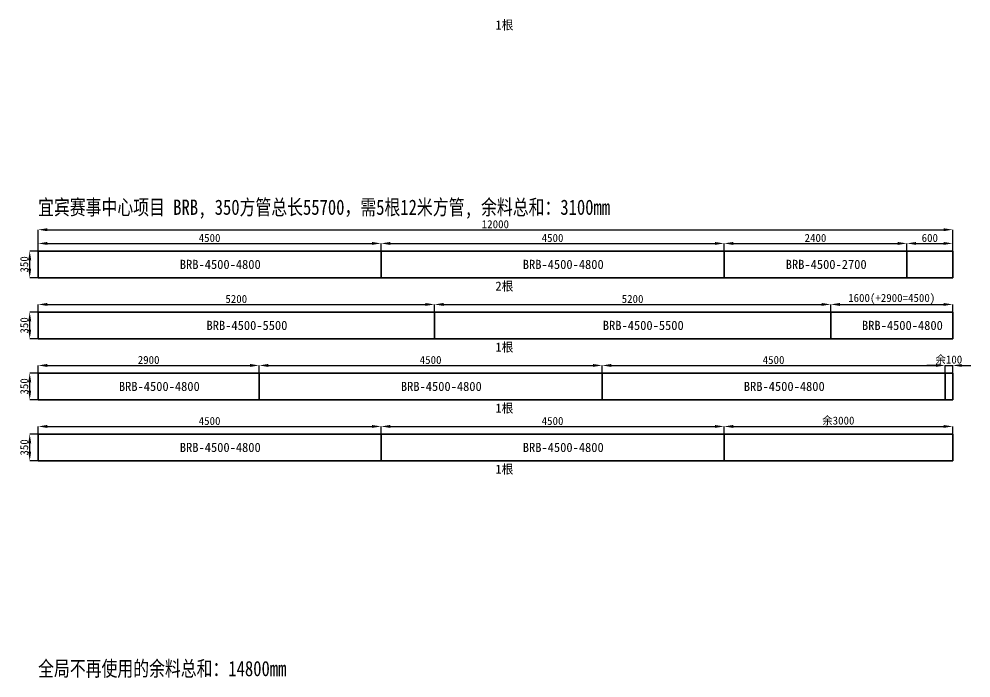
# Model space of a CAD drawing. Header units: metres. Extents: x -250 to 12240, y -15473 to 1732.
# Drawn here: x -250 to 12240, y -15473 to -6833 of the extents above; entities that cross this region are included whole.
import ezdxf

# ---------------------------------------------------------------- set-up
doc = ezdxf.new("R2010")
doc.units = ezdxf.units.M
for name, color, linetype in [('DIMENSION', 3, 'Continuous'), ('TEXT', 3, 'Continuous'), ('TUBE', 3, 'Continuous')]:
    doc.layers.add(name, color=color, linetype=linetype)
doc.dimstyles.get("Standard").update_dxf_attribs({"dimscale": 30, "dimtxt": 3.5, "dimasz": 4, "dimexe": 1.25, "dimexo": 0, "dimtad": 1, "dimcen": 2.5, "dimazin": 3, "dimtfac": 1, "dimtmove": 0, "dimatfit": 3})

# ---------------------------------------------------------------- blocks, each defined once
blk = doc.blocks.new('_CLOSEDFILLED')
at = {"color": 0, "linetype": 'BYBLOCK'}
blk.add_solid([(-1, 0.16), (0, 0), (-1, -0.16)], dxfattribs=at)
blk = doc.blocks.new('*D47')
at = {"color": 3}
for p, q in [((10, -9875), (-110, -9875)), ((10, -10225), (-110, -10225))]:
    blk.add_line(p, q, dxfattribs=at)
at = {"color": 0}
blk.add_line((-110, -10105), (-110, -9995), dxfattribs=at)
at = {"layer": 'Defpoints'}
for p in [(10, -9875), (-110, -10225), (10, -10225)]:
    blk.add_point(p, dxfattribs=at)
at = {"layer": 'DIMENSION', "color": 0, "xscale": 120, "yscale": 120}
for p, rotation in [((-110, -9875), 90), ((-110, -10225), 270)]:
    blk.add_blockref('_CLOSEDFILLED', p, dxfattribs=dict(at, rotation=rotation))
at = {"layer": 'DIMENSION', "color": 3, "insert": (-181.25, -10050), "char_height": 105, "attachment_point": 5, "rotation": 90}
blk.add_mtext('350', dxfattribs=at)
blk = doc.blocks.new('*D48')
at = {"color": 3}
for p, q in [((0, -9875), (0, -9595)), ((12000, -9875), (12000, -9595))]:
    blk.add_line(p, q, dxfattribs=at)
at = {"color": 0}
blk.add_line((120, -9595), (11880, -9595), dxfattribs=at)
at = {"layer": 'Defpoints'}
for p in [(0, -9595), (0, -9875), (12000, -9875)]:
    blk.add_point(p, dxfattribs=at)
at = {"layer": 'DIMENSION', "color": 0, "xscale": 120, "yscale": 120, "rotation": 180}
blk.add_blockref('_CLOSEDFILLED', (0, -9595), dxfattribs=at)
at = {"layer": 'DIMENSION', "color": 0, "xscale": 120, "yscale": 120}
blk.add_blockref('_CLOSEDFILLED', (12000, -9595), dxfattribs=at)
at = {"layer": 'DIMENSION', "color": 3, "insert": (6000, -9523.75), "char_height": 105, "attachment_point": 5}
blk.add_mtext('12000', dxfattribs=at)
blk = doc.blocks.new('*D49')
at = {"color": 3}
for p, q in [((0, -9875), (0, -9775)), ((4500, -9875), (4500, -9775))]:
    blk.add_line(p, q, dxfattribs=at)
at = {"color": 0}
blk.add_line((120, -9775), (4380, -9775), dxfattribs=at)
at = {"layer": 'Defpoints'}
for p in [(0, -9775), (0, -9875), (4500, -9875)]:
    blk.add_point(p, dxfattribs=at)
at = {"layer": 'DIMENSION', "color": 0, "xscale": 120, "yscale": 120, "rotation": 180}
blk.add_blockref('_CLOSEDFILLED', (0, -9775), dxfattribs=at)
at = {"layer": 'DIMENSION', "color": 0, "xscale": 120, "yscale": 120}
blk.add_blockref('_CLOSEDFILLED', (4500, -9775), dxfattribs=at)
at = {"layer": 'DIMENSION', "color": 3, "insert": (2250, -9703.75), "char_height": 105, "attachment_point": 5}
blk.add_mtext('4500', dxfattribs=at)
blk = doc.blocks.new('*D50')
at = {"color": 3}
for p, q in [((4500, -9875), (4500, -9775)), ((9000, -9875), (9000, -9775))]:
    blk.add_line(p, q, dxfattribs=at)
at = {"color": 0}
blk.add_line((4620, -9775), (8880, -9775), dxfattribs=at)
at = {"layer": 'Defpoints'}
for p in [(4500, -9775), (4500, -9875), (9000, -9875)]:
    blk.add_point(p, dxfattribs=at)
at = {"layer": 'DIMENSION', "color": 0, "xscale": 120, "yscale": 120, "rotation": 180}
blk.add_blockref('_CLOSEDFILLED', (4500, -9775), dxfattribs=at)
at = {"layer": 'DIMENSION', "color": 0, "xscale": 120, "yscale": 120}
blk.add_blockref('_CLOSEDFILLED', (9000, -9775), dxfattribs=at)
at = {"layer": 'DIMENSION', "color": 3, "insert": (6750, -9703.75), "char_height": 105, "attachment_point": 5}
blk.add_mtext('4500', dxfattribs=at)
blk = doc.blocks.new('*D51')
at = {"color": 3}
for p, q in [((9000, -9875), (9000, -9775)), ((11400, -9875), (11400, -9775))]:
    blk.add_line(p, q, dxfattribs=at)
at = {"color": 0}
blk.add_line((9120, -9775), (11280, -9775), dxfattribs=at)
at = {"layer": 'Defpoints'}
for p in [(9000, -9775), (9000, -9875), (11400, -9875)]:
    blk.add_point(p, dxfattribs=at)
at = {"layer": 'DIMENSION', "color": 0, "xscale": 120, "yscale": 120, "rotation": 180}
blk.add_blockref('_CLOSEDFILLED', (9000, -9775), dxfattribs=at)
at = {"layer": 'DIMENSION', "color": 0, "xscale": 120, "yscale": 120}
blk.add_blockref('_CLOSEDFILLED', (11400, -9775), dxfattribs=at)
at = {"layer": 'DIMENSION', "color": 3, "insert": (10200, -9703.75), "char_height": 105, "attachment_point": 5}
blk.add_mtext('2400', dxfattribs=at)
blk = doc.blocks.new('*D52')
at = {"color": 3}
for p, q in [((11400, -9875), (11400, -9775)), ((12000, -9875), (12000, -9775))]:
    blk.add_line(p, q, dxfattribs=at)
at = {"color": 0}
blk.add_line((11520, -9775), (11880, -9775), dxfattribs=at)
at = {"layer": 'Defpoints'}
for p in [(11400, -9775), (11400, -9875), (12000, -9875)]:
    blk.add_point(p, dxfattribs=at)
at = {"layer": 'DIMENSION', "color": 0, "xscale": 120, "yscale": 120, "rotation": 180}
blk.add_blockref('_CLOSEDFILLED', (11400, -9775), dxfattribs=at)
at = {"layer": 'DIMENSION', "color": 0, "xscale": 120, "yscale": 120}
blk.add_blockref('_CLOSEDFILLED', (12000, -9775), dxfattribs=at)
at = {"layer": 'DIMENSION', "color": 3, "insert": (11700, -9703.75), "char_height": 105, "attachment_point": 5}
blk.add_mtext('600', dxfattribs=at)
blk = doc.blocks.new('*D53')
at = {"color": 3}
for p, q in [((10, -10675), (-110, -10675)), ((10, -11025), (-110, -11025))]:
    blk.add_line(p, q, dxfattribs=at)
at = {"color": 0}
blk.add_line((-110, -10905), (-110, -10795), dxfattribs=at)
at = {"layer": 'Defpoints'}
for p in [(10, -10675), (-110, -11025), (10, -11025)]:
    blk.add_point(p, dxfattribs=at)
at = {"layer": 'DIMENSION', "color": 0, "xscale": 120, "yscale": 120}
for p, rotation in [((-110, -10675), 90), ((-110, -11025), 270)]:
    blk.add_blockref('_CLOSEDFILLED', p, dxfattribs=dict(at, rotation=rotation))
at = {"layer": 'DIMENSION', "color": 3, "insert": (-181.25, -10850), "char_height": 105, "attachment_point": 5, "rotation": 90}
blk.add_mtext('350', dxfattribs=at)
blk = doc.blocks.new('*D54')
at = {"color": 3}
for p, q in [((0, -10675), (0, -10575)), ((5200, -10675), (5200, -10575))]:
    blk.add_line(p, q, dxfattribs=at)
at = {"color": 0}
blk.add_line((120, -10575), (5080, -10575), dxfattribs=at)
at = {"layer": 'Defpoints'}
for p in [(0, -10575), (0, -10675), (5200, -10675)]:
    blk.add_point(p, dxfattribs=at)
at = {"layer": 'DIMENSION', "color": 0, "xscale": 120, "yscale": 120, "rotation": 180}
blk.add_blockref('_CLOSEDFILLED', (0, -10575), dxfattribs=at)
at = {"layer": 'DIMENSION', "color": 0, "xscale": 120, "yscale": 120}
blk.add_blockref('_CLOSEDFILLED', (5200, -10575), dxfattribs=at)
at = {"layer": 'DIMENSION', "color": 3, "insert": (2600, -10503.75), "char_height": 105, "attachment_point": 5}
blk.add_mtext('5200', dxfattribs=at)
blk = doc.blocks.new('*D55')
at = {"color": 3}
for p, q in [((5200, -10675), (5200, -10575)), ((10400, -10675), (10400, -10575))]:
    blk.add_line(p, q, dxfattribs=at)
at = {"color": 0}
blk.add_line((5320, -10575), (10280, -10575), dxfattribs=at)
at = {"layer": 'Defpoints'}
for p in [(5200, -10575), (5200, -10675), (10400, -10675)]:
    blk.add_point(p, dxfattribs=at)
at = {"layer": 'DIMENSION', "color": 0, "xscale": 120, "yscale": 120, "rotation": 180}
blk.add_blockref('_CLOSEDFILLED', (5200, -10575), dxfattribs=at)
at = {"layer": 'DIMENSION', "color": 0, "xscale": 120, "yscale": 120}
blk.add_blockref('_CLOSEDFILLED', (10400, -10575), dxfattribs=at)
at = {"layer": 'DIMENSION', "color": 3, "insert": (7800, -10503.75), "char_height": 105, "attachment_point": 5}
blk.add_mtext('5200', dxfattribs=at)
blk = doc.blocks.new('*D56')
at = {"color": 3}
for p, q in [((10400, -10675), (10400, -10575)), ((12000, -10675), (12000, -10575))]:
    blk.add_line(p, q, dxfattribs=at)
at = {"color": 0}
blk.add_line((10520, -10575), (11880, -10575), dxfattribs=at)
at = {"layer": 'Defpoints'}
for p in [(10400, -10575), (10400, -10675), (12000, -10675)]:
    blk.add_point(p, dxfattribs=at)
at = {"layer": 'DIMENSION', "color": 0, "xscale": 120, "yscale": 120, "rotation": 180}
blk.add_blockref('_CLOSEDFILLED', (10400, -10575), dxfattribs=at)
at = {"layer": 'DIMENSION', "color": 0, "xscale": 120, "yscale": 120}
blk.add_blockref('_CLOSEDFILLED', (12000, -10575), dxfattribs=at)
at = {"layer": 'DIMENSION', "color": 3, "insert": (11200, -10503.75), "char_height": 105, "attachment_point": 5}
blk.add_mtext('1600(+2900=4500)', dxfattribs=at)
blk = doc.blocks.new('*D57')
at = {"color": 3}
for p, q in [((10, -11475), (-110, -11475)), ((10, -11825), (-110, -11825))]:
    blk.add_line(p, q, dxfattribs=at)
at = {"color": 0}
blk.add_line((-110, -11705), (-110, -11595), dxfattribs=at)
at = {"layer": 'Defpoints'}
for p in [(10, -11475), (-110, -11825), (10, -11825)]:
    blk.add_point(p, dxfattribs=at)
at = {"layer": 'DIMENSION', "color": 0, "xscale": 120, "yscale": 120}
for p, rotation in [((-110, -11475), 90), ((-110, -11825), 270)]:
    blk.add_blockref('_CLOSEDFILLED', p, dxfattribs=dict(at, rotation=rotation))
at = {"layer": 'DIMENSION', "color": 3, "insert": (-181.25, -11650), "char_height": 105, "attachment_point": 5, "rotation": 90}
blk.add_mtext('350', dxfattribs=at)
blk = doc.blocks.new('*D58')
at = {"color": 3}
for p, q in [((0, -11475), (0, -11375)), ((2900, -11475), (2900, -11375))]:
    blk.add_line(p, q, dxfattribs=at)
at = {"color": 0}
blk.add_line((120, -11375), (2780, -11375), dxfattribs=at)
at = {"layer": 'Defpoints'}
for p in [(0, -11375), (0, -11475), (2900, -11475)]:
    blk.add_point(p, dxfattribs=at)
at = {"layer": 'DIMENSION', "color": 0, "xscale": 120, "yscale": 120, "rotation": 180}
blk.add_blockref('_CLOSEDFILLED', (0, -11375), dxfattribs=at)
at = {"layer": 'DIMENSION', "color": 0, "xscale": 120, "yscale": 120}
blk.add_blockref('_CLOSEDFILLED', (2900, -11375), dxfattribs=at)
at = {"layer": 'DIMENSION', "color": 3, "insert": (1450, -11303.75), "char_height": 105, "attachment_point": 5}
blk.add_mtext('2900', dxfattribs=at)
blk = doc.blocks.new('*D59')
at = {"color": 3}
for p, q in [((2900, -11475), (2900, -11375)), ((7400, -11475), (7400, -11375))]:
    blk.add_line(p, q, dxfattribs=at)
at = {"color": 0}
blk.add_line((3020, -11375), (7280, -11375), dxfattribs=at)
at = {"layer": 'Defpoints'}
for p in [(2900, -11375), (2900, -11475), (7400, -11475)]:
    blk.add_point(p, dxfattribs=at)
at = {"layer": 'DIMENSION', "color": 0, "xscale": 120, "yscale": 120, "rotation": 180}
blk.add_blockref('_CLOSEDFILLED', (2900, -11375), dxfattribs=at)
at = {"layer": 'DIMENSION', "color": 0, "xscale": 120, "yscale": 120}
blk.add_blockref('_CLOSEDFILLED', (7400, -11375), dxfattribs=at)
at = {"layer": 'DIMENSION', "color": 3, "insert": (5150, -11303.75), "char_height": 105, "attachment_point": 5}
blk.add_mtext('4500', dxfattribs=at)
blk = doc.blocks.new('*D60')
at = {"color": 3}
for p, q in [((7400, -11475), (7400, -11375)), ((11900, -11475), (11900, -11375))]:
    blk.add_line(p, q, dxfattribs=at)
at = {"color": 0}
blk.add_line((7520, -11375), (11780, -11375), dxfattribs=at)
at = {"layer": 'Defpoints'}
for p in [(7400, -11375), (7400, -11475), (11900, -11475)]:
    blk.add_point(p, dxfattribs=at)
at = {"layer": 'DIMENSION', "color": 0, "xscale": 120, "yscale": 120, "rotation": 180}
blk.add_blockref('_CLOSEDFILLED', (7400, -11375), dxfattribs=at)
at = {"layer": 'DIMENSION', "color": 0, "xscale": 120, "yscale": 120}
blk.add_blockref('_CLOSEDFILLED', (11900, -11375), dxfattribs=at)
at = {"layer": 'DIMENSION', "color": 3, "insert": (9650, -11303.75), "char_height": 105, "attachment_point": 5}
blk.add_mtext('4500', dxfattribs=at)
blk = doc.blocks.new('*D61')
at = {"color": 0}
for p, q in [((11780, -11375), (11660, -11375)), ((11900, -11375), (12000, -11375)), ((12120, -11375), (12240, -11375))]:
    blk.add_line(p, q, dxfattribs=at)
at = {"color": 3}
for p, q in [((11900, -11475), (11900, -11375)), ((12000, -11475), (12000, -11375))]:
    blk.add_line(p, q, dxfattribs=at)
at = {"layer": 'Defpoints'}
for p in [(11900, -11375), (11900, -11475), (12000, -11475)]:
    blk.add_point(p, dxfattribs=at)
at = {"layer": 'DIMENSION', "color": 0, "xscale": 120, "yscale": 120}
blk.add_blockref('_CLOSEDFILLED', (11900, -11375), dxfattribs=at)
at = {"layer": 'DIMENSION', "color": 0, "xscale": 120, "yscale": 120, "rotation": 180}
blk.add_blockref('_CLOSEDFILLED', (12000, -11375), dxfattribs=at)
at = {"layer": 'DIMENSION', "color": 3, "insert": (11950, -11303.75), "char_height": 105, "attachment_point": 5}
blk.add_mtext('余100', dxfattribs=at)
blk = doc.blocks.new('*D62')
at = {"color": 3}
for p, q in [((10, -12275), (-110, -12275)), ((10, -12625), (-110, -12625))]:
    blk.add_line(p, q, dxfattribs=at)
at = {"color": 0}
blk.add_line((-110, -12505), (-110, -12395), dxfattribs=at)
at = {"layer": 'Defpoints'}
for p in [(10, -12275), (-110, -12625), (10, -12625)]:
    blk.add_point(p, dxfattribs=at)
at = {"layer": 'DIMENSION', "color": 0, "xscale": 120, "yscale": 120}
for p, rotation in [((-110, -12275), 90), ((-110, -12625), 270)]:
    blk.add_blockref('_CLOSEDFILLED', p, dxfattribs=dict(at, rotation=rotation))
at = {"layer": 'DIMENSION', "color": 3, "insert": (-181.25, -12450), "char_height": 105, "attachment_point": 5, "rotation": 90}
blk.add_mtext('350', dxfattribs=at)
blk = doc.blocks.new('*D63')
at = {"color": 3}
for p, q in [((0, -12275), (0, -12175)), ((4500, -12275), (4500, -12175))]:
    blk.add_line(p, q, dxfattribs=at)
at = {"color": 0}
blk.add_line((120, -12175), (4380, -12175), dxfattribs=at)
at = {"layer": 'Defpoints'}
for p in [(0, -12175), (0, -12275), (4500, -12275)]:
    blk.add_point(p, dxfattribs=at)
at = {"layer": 'DIMENSION', "color": 0, "xscale": 120, "yscale": 120, "rotation": 180}
blk.add_blockref('_CLOSEDFILLED', (0, -12175), dxfattribs=at)
at = {"layer": 'DIMENSION', "color": 0, "xscale": 120, "yscale": 120}
blk.add_blockref('_CLOSEDFILLED', (4500, -12175), dxfattribs=at)
at = {"layer": 'DIMENSION', "color": 3, "insert": (2250, -12103.75), "char_height": 105, "attachment_point": 5}
blk.add_mtext('4500', dxfattribs=at)
blk = doc.blocks.new('*D64')
at = {"color": 3}
for p, q in [((4500, -12275), (4500, -12175)), ((9000, -12275), (9000, -12175))]:
    blk.add_line(p, q, dxfattribs=at)
at = {"color": 0}
blk.add_line((4620, -12175), (8880, -12175), dxfattribs=at)
at = {"layer": 'Defpoints'}
for p in [(4500, -12175), (4500, -12275), (9000, -12275)]:
    blk.add_point(p, dxfattribs=at)
at = {"layer": 'DIMENSION', "color": 0, "xscale": 120, "yscale": 120, "rotation": 180}
blk.add_blockref('_CLOSEDFILLED', (4500, -12175), dxfattribs=at)
at = {"layer": 'DIMENSION', "color": 0, "xscale": 120, "yscale": 120}
blk.add_blockref('_CLOSEDFILLED', (9000, -12175), dxfattribs=at)
at = {"layer": 'DIMENSION', "color": 3, "insert": (6750, -12103.75), "char_height": 105, "attachment_point": 5}
blk.add_mtext('4500', dxfattribs=at)
blk = doc.blocks.new('*D65')
at = {"color": 3}
for p, q in [((9000, -12275), (9000, -12175)), ((12000, -12275), (12000, -12175))]:
    blk.add_line(p, q, dxfattribs=at)
at = {"color": 0}
blk.add_line((9120, -12175), (11880, -12175), dxfattribs=at)
at = {"layer": 'Defpoints'}
for p in [(9000, -12175), (9000, -12275), (12000, -12275)]:
    blk.add_point(p, dxfattribs=at)
at = {"layer": 'DIMENSION', "color": 0, "xscale": 120, "yscale": 120, "rotation": 180}
blk.add_blockref('_CLOSEDFILLED', (9000, -12175), dxfattribs=at)
at = {"layer": 'DIMENSION', "color": 0, "xscale": 120, "yscale": 120}
blk.add_blockref('_CLOSEDFILLED', (12000, -12175), dxfattribs=at)
at = {"layer": 'DIMENSION', "color": 3, "insert": (10500, -12103.75), "char_height": 105, "attachment_point": 5}
blk.add_mtext('余3000', dxfattribs=at)

msp = doc.modelspace()

# ---------------------------------------------------------------- linework, layer by layer
at = {"layer": 'TUBE', "color": 7, "lineweight": 35}
for p, q in [((0, -9875), (4500, -9875)), ((0, -9875), (0, -10225)), ((4500, -9875), (4500, -10225)), ((4500, -9875), (9000, -9875)), ((9000, -9875), (9000, -10225)), ((9000, -9875), (11400, -9875)), ((11400, -9875), (11400, -10225)), ((11400, -9875), (12000, -9875)), ((11400, -9875), (11400, -10225)), ((12000, -9875), (12000, -10225)), ((0, -10225), (4500, -10225)), ((4500, -10225), (9000, -10225)), ((9000, -10225), (11400, -10225)), ((11400, -10225), (12000, -10225)), ((0, -10675), (5200, -10675)), ((0, -10675), (0, -11025)), ((5200, -10675), (5200, -11025)), ((5200, -10675), (10400, -10675)), ((10400, -10675), (10400, -11025)), ((10400, -10675), (12000, -10675)), ((10400, -10675), (10400, -11025)), ((12000, -10675), (12000, -11025)), ((0, -11025), (5200, -11025)), ((5200, -11025), (10400, -11025)), ((10400, -11025), (12000, -11025)), ((0, -11475), (2900, -11475)), ((0, -11475), (0, -11825)), ((2900, -11475), (2900, -11825)), ((2900, -11475), (7400, -11475)), ((7400, -11475), (7400, -11825)), ((7400, -11475), (11900, -11475)), ((11900, -11475), (11900, -11825)), ((11900, -11475), (12000, -11475)), ((11900, -11475), (11900, -11825)), ((12000, -11475), (12000, -11825)), ((0, -11825), (2900, -11825)), ((2900, -11825), (7400, -11825)), ((7400, -11825), (11900, -11825)), ((11900, -11825), (12000, -11825)), ((0, -12275), (4500, -12275)), ((0, -12275), (0, -12625)), ((4500, -12275), (4500, -12625)), ((4500, -12275), (9000, -12275)), ((9000, -12275), (9000, -12625)), ((9000, -12275), (12000, -12275)), ((9000, -12275), (9000, -12625)), ((12000, -12275), (12000, -12625)), ((0, -12625), (4500, -12625)), ((4500, -12625), (9000, -12625)), ((9000, -12625), (12000, -12625))]:
    msp.add_line(p, q, dxfattribs=at)

# ---------------------------------------------------------------- texts
at = {"layer": 'TEXT'}
for s, p in [('1根', (6000, -6970)), ('BRB-4500-4800', (1860, -10110)), ('BRB-4500-4800', (6360, -10110)), ('BRB-4500-2700', (9810, -10110)), ('2根', (6000, -10395)), ('BRB-4500-5500', (2210, -10910)), ('BRB-4500-5500', (7410, -10910)), ('BRB-4500-4800', (10810, -10910)), ('1根', (6000, -11195)), ('BRB-4500-4800', (1060, -11710)), ('BRB-4500-4800', (4760, -11710)), ('BRB-4500-4800', (9260, -11710)), ('1根', (6000, -11995)), ('BRB-4500-4800', (1860, -12510)), ('BRB-4500-4800', (6360, -12510)), ('1根', (6000, -12795))]:
    msp.add_text(s, height=120, dxfattribs=at).set_placement(p)
at = {"layer": 'TEXT', "width": 0.8}
for s, p in [('宜宾赛事中心项目 BRB, 350方管总长55700，需5根12米方管, 余料总和：3100mm', (0, -9400)), ('全局不再使用的余料总和：14800mm', (0, -15450))]:
    msp.add_text(s, height=200, dxfattribs=at).set_placement(p)

# ---------------------------------------------------------------- dimensions: what is measured, and where the dimension line sits
at = {"layer": 'DIMENSION', "color": 3, "lineweight": 25}
for base, p1, p2, text, picture, middle in [((0, -9595), (0, -9875), (12000, -9875), '12000', '*D48', (6000, -9523.75)), ((0, -9775), (0, -9875), (4500, -9875), '4500', '*D49', (2250, -9703.75)), ((4500, -9775), (4500, -9875), (9000, -9875), '4500', '*D50', (6750, -9703.75)), ((9000, -9775), (9000, -9875), (11400, -9875), '2400', '*D51', (10200, -9703.75)), ((11400, -9775), (11400, -9875), (12000, -9875), '600', '*D52', (11700, -9703.75)), ((0, -10575), (0, -10675), (5200, -10675), '5200', '*D54', (2600, -10503.75)), ((5200, -10575), (5200, -10675), (10400, -10675), '5200', '*D55', (7800, -10503.75)), ((10400, -10575), (10400, -10675), (12000, -10675), '1600(+2900=4500)', '*D56', (11200, -10503.75)), ((0, -11375), (0, -11475), (2900, -11475), '2900', '*D58', (1450, -11303.75)), ((2900, -11375), (2900, -11475), (7400, -11475), '4500', '*D59', (5150, -11303.75)), ((7400, -11375), (7400, -11475), (11900, -11475), '4500', '*D60', (9650, -11303.75)), ((11900, -11375), (11900, -11475), (12000, -11475), '余100', '*D61', (11950, -11303.75)), ((0, -12175), (0, -12275), (4500, -12275), '4500', '*D63', (2250, -12103.75)), ((4500, -12175), (4500, -12275), (9000, -12275), '4500', '*D64', (6750, -12103.75)), ((9000, -12175), (9000, -12275), (12000, -12275), '余3000', '*D65', (10500, -12103.75))]:
    dim = msp.add_linear_dim(base=base, p1=p1, p2=p2, text=text, dimstyle='Standard', dxfattribs=at)
    dim.commit()
    dim.dimension.update_dxf_attribs({"geometry": picture, "text_midpoint": middle})
for base, p1, p2, picture, middle in [((-110, -10225), (10, -10225), (10, -9875), '*D47', (-181.25, -10050)), ((-110, -11025), (10, -11025), (10, -10675), '*D53', (-181.25, -10850)), ((-110, -11825), (10, -11825), (10, -11475), '*D57', (-181.25, -11650)), ((-110, -12625), (10, -12625), (10, -12275), '*D62', (-181.25, -12450))]:
    dim = msp.add_linear_dim(base=base, p1=p1, p2=p2, angle=90, text='350', dimstyle='Standard', dxfattribs=at)
    dim.commit()
    dim.dimension.update_dxf_attribs({"geometry": picture, "text_midpoint": middle})

doc.saveas('drawing.dxf')
